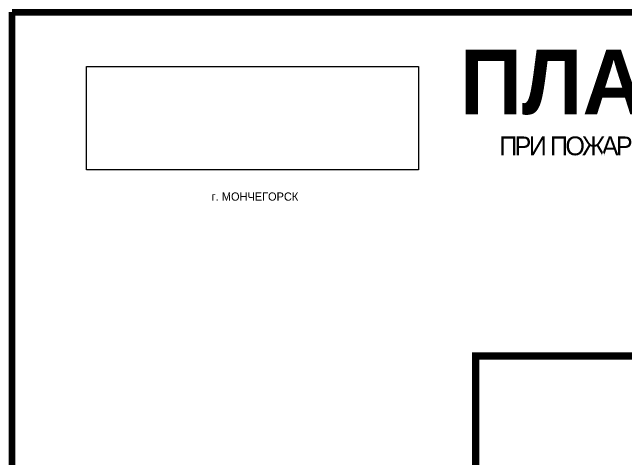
# Model space of a CAD drawing. Header units: millimetres. Extents: x 13114 to 67229, y 22859 to 38520.
# Drawn here: x 22483.5 to 22692.4, y 31930.6 to 32082.4 of the extents above; entities that cross this region are included whole.
import ezdxf

# ---------------------------------------------------------------- set-up
doc = ezdxf.new("R2010")
doc.units = ezdxf.units.MM
doc.styles.add('обычный', font='arial.ttf')
picture_1 = doc.add_image_def('image1.jpg', size_in_pixel=(337, 105))

msp = doc.modelspace()

# ---------------------------------------------------------------- linework, layer by layer
at = {"color": 1, "lineweight": 100}
msp.add_lwpolyline([(22483.53, 32082.37), (23083.53, 32082.37), (23083.53, 31687.37), (22483.53, 31687.37)], close=True, dxfattribs=at)
at = {"lineweight": 0, "const_width": 2.55}
msp.add_lwpolyline([(22636.85, 31870.66), (22641.56, 31870.66), (22641.56, 31965.21), (22723.41, 31965.21)], dxfattribs=at)

# ---------------------------------------------------------------- texts
at = {"lineweight": 0, "style": 'обычный'}
for s, insert, char_height, width, attachment_point in [('{\\fProxima Nova Rg|b1|i0|c204|p2;ПЛАН ЭВАКУАЦИИ}', (22636.17, 32069.62), 22, 493.8901, 1), ('\\pi-8.4,l8.4,t8.4;{\\fProxima Nova Rg|b0|i0|c204|p2;г. МОНЧЕГОРСК\\H1.1997x; }', (22566.29, 32019.54), 2.8, 126.6484, 5)]:
    msp.add_mtext(s, dxfattribs=dict(at, insert=insert, char_height=char_height, width=width, attachment_point=attachment_point))
at = {"color": 0, "lineweight": 0, "insert": (22787.04, 32040.21), "char_height": 8, "width": 449.2158, "attachment_point": 5, "style": 'обычный'}
msp.add_mtext('{\\fArial Black|b1|i0|c204|p34;\\H2x;\\T0.85;  \\fArial Narrow|b0|i0|c204|p34;\\H0.8x;\\W0.9;\\P\\fProxima Nova Rg|b0|i0|c204|p2;\\H0.5x;\\W1;\\C256;ПРИ ПОЖАРЕ  ИЛИ ДРУГИХ ЧРЕЗВЫЧАЙНЫХ СИТУАЦИЯХ  ИЗ ПОМЕЩЕНИЙ \\fProxima Nova Rg|b1|i0|c204|p2;\\H1.25x;\\PХМЦ: ПУ ПЕЧИ УПОХР отм. +3,6}', dxfattribs=at)

# ---------------------------------------------------------------- pictures from other files: only their frames are drawn
at = {"color": 7, "lineweight": 0, "true_color": 0xf5f5ff}
image = msp.add_image(picture_1, insert=(22508.89, 32028.67), size_in_units=(113.11, 35.24), dxfattribs=at)
image.dxf.flags = 7

doc.saveas('drawing.dxf')
